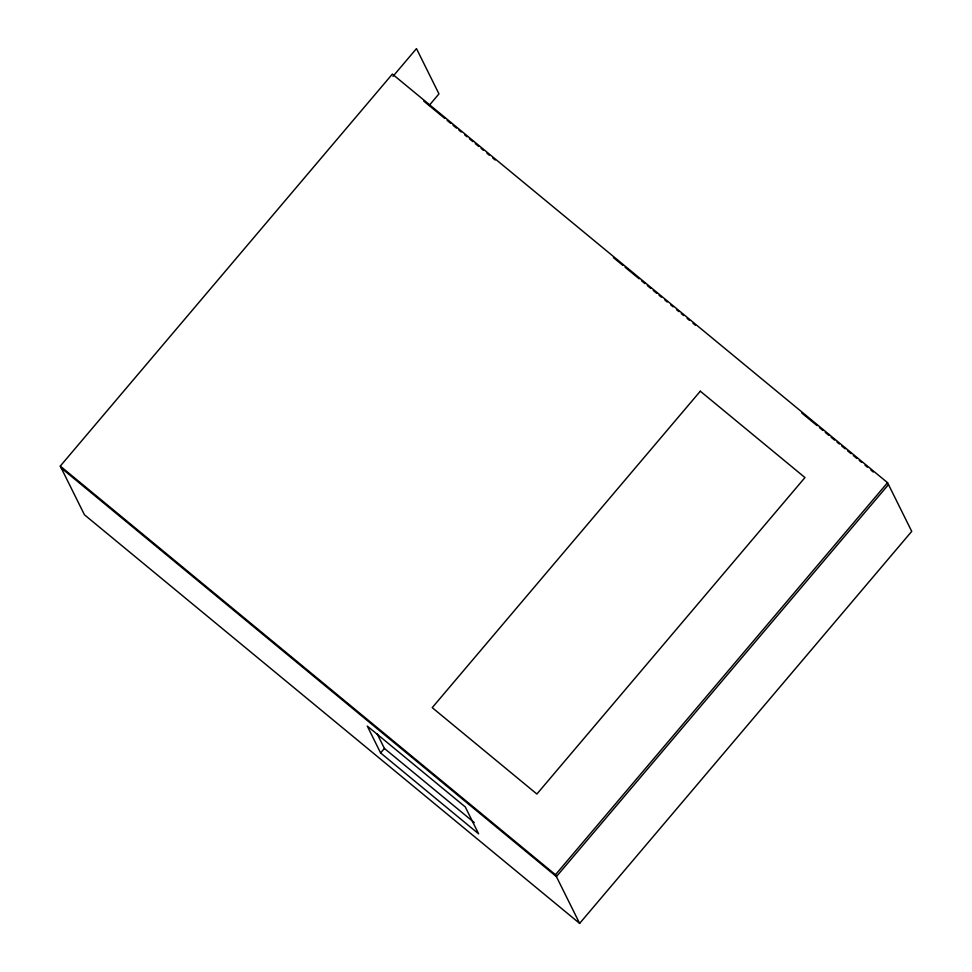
<?xml version="1.0" encoding="UTF-8"?>
<svg xmlns="http://www.w3.org/2000/svg" width="972" height="972" viewBox="0 0 972 972"><rect width="100%" height="100%" fill="white"/><g stroke="black" fill="none" stroke-linecap="round" stroke-linejoin="round"><path stroke-width="1.46" d="M60.276 466.098L392.36 74.079L887.545 482.683L911.724 531.38L579.64 923.4L84.455 514.796L60.276 466.098L555.474 874.715L579.64 923.4M392.98 76.351L416.478 48.6L438.967 93.895L429.174 105.45M380.611 752.948L367.282 726.072L465.284 806.942L478.613 833.818L380.611 752.948L384.414 748.452L377.087 733.678M555.474 874.715L887.545 482.683M888.481 484.578L556.409 876.598L61.212 467.994M423.731 101.088L444.812 118.475M447.144 120.406L450.656 123.298M453.001 125.23L456.512 128.134M458.857 130.066L461.202 131.998M464.713 134.889L467.046 136.821M469.391 138.753L472.902 141.657M475.247 143.589L478.759 146.48M481.104 148.412L483.436 150.344M486.948 153.248L489.293 155.18M492.804 158.072L495.149 160.003M613.381 257.568L622.748 265.295M625.093 267.227L639.139 278.818M641.484 280.75L644.995 283.654M647.328 285.586L650.839 288.477M653.184 290.409L656.695 293.313M659.04 295.245L661.373 297.177M664.897 300.069L667.229 302M670.741 304.904L673.086 306.836M676.597 309.728L678.942 311.66M681.275 313.604L683.62 315.536M687.131 318.427L689.476 320.359M692.987 323.263L695.332 325.195M801.864 413.088L817.075 425.651M819.42 427.583L822.932 430.487M825.277 432.418L828.788 435.31M831.121 437.242L834.632 440.146M836.977 442.078L839.322 444.01M841.655 445.941L845.178 448.833M847.511 450.765L851.022 453.669M853.367 455.601L856.879 458.492M859.224 460.424L861.557 462.356M865.068 465.26L867.413 467.192M870.924 470.084L873.269 472.015M384.414 748.452L474.251 822.579M700.302 391.194L432.224 707.652L536.884 794.027L804.962 477.556L700.302 391.194"/></g></svg>
